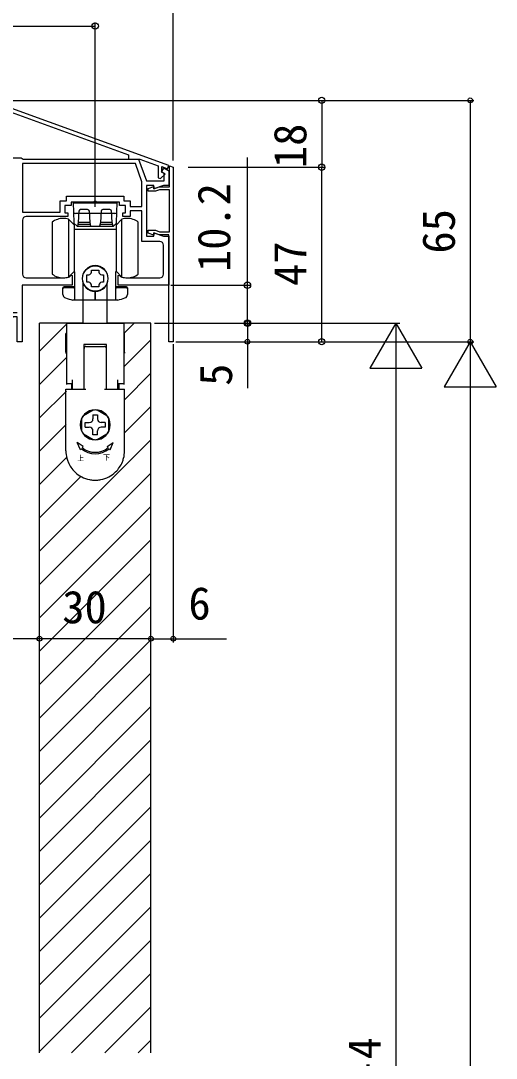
# Model space of a CAD drawing. Units: millimetres, scale not verified. Extents: x -525 to 525, y -783 to 780.
# Drawn here: x -298 to -169.9, y 353.1 to 632.6 of the extents above; entities that cross this region are included whole.
import ezdxf
from ezdxf.enums import TextEntityAlignment as Align

# ---------------------------------------------------------------- set-up
doc = ezdxf.new("R2010")
doc.units = ezdxf.units.MM
doc.header["$LTSCALE"] = 4
for name, color, linetype in [('0-2_YKK_11', 7, 'Continuous'), ('0-3_YKK_12', 2, 'Continuous'), ('0-4_YKK_13', 4, 'Continuous'), ('0-5_YKK_D', 6, 'Continuous')]:
    doc.layers.add(name, color=color, linetype=linetype)
doc.styles.add('ＭＳ ゴシック', font='')
doc.styles.get('ＭＳ ゴシック').set_extended_font_data('MS Gothic')

msp = doc.modelspace()

# ---------------------------------------------------------------- linework, layer by layer
at = {"layer": '0-2_YKK_11'}
for p, q in [((-297.507, 578.819), (-297.507, 564.319)), ((-259.507, 564.319), (-259.507, 572.119)), ((-296.507, 563.319), (-286.557, 563.319)), ((-269.257, 563.319), (-260.507, 563.319))]:
    msp.add_line(p, q, dxfattribs=at)
for points in [[(-258.123, 593.545), (-306.407, 611.119), (-312.607, 611.119), (-312.607, 609.619), (-314.607, 609.619), (-314.607, 608.619), (-311.607, 608.619), (-311.607, 610.119), (-306.584, 610.119), (-268.907, 596.406), (-268.907, 595.319), (-265.921, 595.319), (-260.907, 593.494), (-260.907, 590.285), (-260.29, 590.029), (-259.093, 591.226), (-260.007, 591.754), (-260.007, 593.273), (-258.431, 592.699)], [(-267.095, 594.119), (-297.507, 594.119), (-297.507, 581.019), (-287.307, 581.019), (-287.307, 584.019), (-285.607, 584.019), (-285.607, 585.319), (-270.207, 585.319), (-270.207, 584.019), (-268.507, 584.019), (-268.507, 582.519), (-265.307, 582.519), (-265.307, 589.207)], [(-267.095, 594.119), (-297.507, 594.119), (-297.507, 581.019), (-287.307, 581.019), (-287.307, 584.019), (-285.607, 584.019), (-285.607, 585.319), (-270.207, 585.319), (-270.207, 584.019), (-268.507, 584.019), (-268.507, 582.519), (-265.307, 582.519), (-265.307, 589.207)], [(-256.907, 593.083), (-256.907, 546.119), (-258.107, 546.119), (-258.107, 574.919), (-260.707, 574.919), (-262.107, 575.428), (-262.107, 574.833), (-263.607, 575.379), (-263.607, 576.119), (-261.665, 576.119), (-260.566, 575.719), (-257.907, 575.719), (-257.907, 587.019), (-260.566, 587.019), (-261.665, 586.619), (-263.607, 586.619), (-263.607, 587.358), (-262.107, 587.904), (-262.107, 587.309), (-260.707, 587.819), (-257.907, 587.819), (-257.907, 593.447)]]:
    msp.add_lwpolyline(points, close=True, dxfattribs=at)
for points in [[(-313.907, 595.619), (-297.807, 595.619), (-297.548, 595.469), (-297.288, 595.319), (-266.255, 595.319), (-264.107, 589.419), (-259.307, 589.419), (-259.307, 591.399), (-260.017, 591.809), (-259.417, 592.848), (-258.107, 592.092), (-258.107, 588.219), (-259.537, 588.219), (-262.107, 587.283), (-262.107, 588.219), (-264.107, 588.219), (-264.107, 574.519), (-262.107, 574.519), (-262.107, 575.454), (-259.537, 574.519), (-258.107, 574.519), (-258.107, 561.319), (-271.707, 561.319), (-271.707, 563.952), (-271.461, 564.055), (-271.062, 563.657), (-270.942, 563.583)], [(-260.507, 573.119), (-265.307, 573.119), (-265.307, 581.319), (-268.507, 581.319), (-268.507, 579.819), (-270.507, 579.819), (-270.507, 580.819), (-269.707, 580.819), (-269.707, 582.819), (-271.407, 582.819), (-271.407, 583.719), (-277.449, 583.719), (-277.633, 583.839), (-278.182, 583.839), (-278.366, 583.719), (-284.407, 583.719), (-284.407, 582.819), (-286.107, 582.819), (-286.107, 580.819), (-285.307, 580.819), (-285.307, 579.819), (-296.507, 579.819)], [(-284.873, 563.583), (-284.753, 563.657), (-284.354, 564.055), (-284.107, 563.952), (-284.107, 561.319), (-297.607, 561.319), (-297.607, 546.119), (-298.907, 546.119), (-298.907, 552.819), (-300.107, 552.819), (-301.707, 549.319), (-302.507, 549.319), (-302.507, 554.019), (-298.907, 554.019)]]:
    msp.add_lwpolyline(points, dxfattribs=at)
for centre, radius, start, end in [((-296.507, 578.819), 1, 90.00001, 179.99999), ((-260.507, 572.119), 1, 0.00001, 89.99999), ((-296.507, 564.319), 1, 180.00001, 269.99999), ((-286.557, 568.819), 5.5, 270, 287.83761), ((-269.257, 568.819), 5.5, 252.16239, 270), ((-260.507, 564.319), 1, 270.00001, 359.99999)]:
    msp.add_arc(centre, radius, start, end, dxfattribs=at)
at = {"layer": '0-3_YKK_12'}
for p, q in [((-281.157, 551.119), (-292.907, 551.119)), ((-292.907, 354.619), (-292.907, 551.119)), ((-292.907, 543.543), (-285.609, 550.842)), ((-262.907, 551.119), (-274.657, 551.119)), ((-270.197, 548.293), (-267.371, 551.119)), ((-262.907, 354.619), (-262.907, 551.119)), ((-270.162, 539.347), (-262.907, 546.602)), ((-292.907, 534.562), (-285.643, 541.827)), ((-270.128, 530.401), (-262.907, 537.622)), ((-292.907, 525.582), (-285.678, 532.812)), ((-270.094, 521.455), (-262.907, 528.641)), ((-292.907, 516.602), (-285.712, 523.797)), ((-292.907, 489.661), (-262.907, 519.661)), ((-292.907, 507.622), (-285.602, 514.927)), ((-292.907, 480.681), (-262.907, 510.681)), ((-292.907, 498.641), (-281.739, 509.81)), ((-292.907, 471.701), (-262.907, 501.701)), ((-292.907, 462.72), (-262.907, 492.72)), ((-292.907, 453.74), (-262.907, 483.74)), ((-292.907, 444.76), (-262.907, 474.76)), ((-292.907, 435.78), (-262.907, 465.78)), ((-292.907, 426.799), (-262.907, 456.799)), ((-292.907, 417.819), (-262.907, 447.819)), ((-292.907, 408.839), (-262.907, 438.839)), ((-292.907, 399.859), (-262.907, 429.859)), ((-292.907, 390.878), (-262.907, 420.878)), ((-292.907, 381.898), (-262.907, 411.898)), ((-292.907, 372.918), (-262.907, 402.918)), ((-292.907, 363.938), (-262.907, 393.938)), ((-292.907, 354.957), (-262.907, 384.957)), ((-284.266, 354.619), (-262.907, 375.977)), ((-275.285, 354.619), (-262.907, 366.997)), ((-266.305, 354.619), (-262.907, 358.017))]:
    msp.add_line(p, q, dxfattribs=at)
at = {"layer": '0-4_YKK_13'}
for p, q in [((-283.807, 583.419), (-283.507, 583.719)), ((-283.807, 583.419), (-283.727, 581.119)), ((-277.907, 583.719), (-283.507, 583.719)), ((-282.329, 581.241), (-282.507, 578.219)), ((-279.986, 581.719), (-281.829, 581.719)), ((-281.157, 583.719), (-274.658, 583.719)), ((-279.307, 578.219), (-279.486, 581.241)), ((-279.307, 583.719), (-276.507, 583.719)), ((-272.307, 583.719), (-277.907, 583.719)), ((-276.329, 581.241), (-276.507, 578.219)), ((-273.986, 581.719), (-275.829, 581.719)), ((-273.307, 578.219), (-273.486, 581.241)), ((-272.307, 583.719), (-272.007, 583.419)), ((-285.107, 579.119), (-283.507, 577.519)), ((-285.107, 579.119), (-285.107, 563.519)), ((-283.727, 581.119), (-283.619, 578.018)), ((-277.907, 580.619), (-283.227, 580.619)), ((-272.588, 580.619), (-277.907, 580.619)), ((-272.307, 577.519), (-270.707, 579.119)), ((-272.196, 578.018), (-272.088, 581.119)), ((-270.707, 563.519), (-270.707, 579.119)), ((-289.507, 578.319), (-289.507, 571.319)), ((-282.791, 577.219), (-283.619, 578.018)), ((-283.507, 565.119), (-283.507, 577.519)), ((-277.907, 576.369), (-283.507, 576.369)), ((-279.207, 577.719), (-282.607, 577.719)), ((-277.907, 577.219), (-276.699, 577.219)), ((-272.307, 576.369), (-277.907, 576.369)), ((-276.507, 578.219), (-276.707, 577.219)), ((-276.699, 577.219), (-273.024, 577.219)), ((-273.207, 577.719), (-276.607, 577.719)), ((-273.307, 578.219), (-276.507, 578.219)), ((-273.107, 577.219), (-273.307, 578.219)), ((-272.196, 578.018), (-273.024, 577.219)), ((-272.307, 577.519), (-272.307, 565.119)), ((-266.307, 571.319), (-266.307, 578.319)), ((-289.507, 571.319), (-289.507, 564.319)), ((-266.307, 564.319), (-266.307, 571.319)), ((-283.507, 565.119), (-285.107, 563.519)), ((-278.916, 564.865), (-278.877, 565.369)), ((-270.707, 563.519), (-272.307, 565.119)), ((-281.157, 551.119), (-281.157, 561.82)), ((-274.657, 551.119), (-274.657, 561.82)), ((-286.607, 558.838), (-286.607, 560.619)), ((-283.707, 560.919), (-286.307, 560.919)), ((-283.707, 560.619), (-286.307, 560.619)), ((-277.907, 559.619), (-277.907, 557.319)), ((-277.907, 557.319), (-277.907, 559.619)), ((-269.507, 560.919), (-272.107, 560.919)), ((-269.507, 560.619), (-272.107, 560.619)), ((-269.207, 560.619), (-269.207, 558.838)), ((-277.907, 557.319), (-283.985, 557.319)), ((-271.83, 557.319), (-277.907, 557.319)), ((-285.607, 551.119), (-270.207, 551.119)), ((-285.607, 551.119), (-285.607, 534.619)), ((-270.207, 551.119), (-270.207, 534.619)), ((-285.607, 548.319), (-285.807, 548.319)), ((-270.007, 544.926), (-270.007, 547.819)), ((-285.807, 544.48), (-285.807, 544.926)), ((-280.957, 545.319), (-280.957, 533.319)), ((-274.857, 545.319), (-280.957, 545.319)), ((-274.857, 533.319), (-274.857, 545.319)), ((-285.807, 543.307), (-285.807, 544.48)), ((-285.807, 543.307), (-285.807, 543.039)), ((-285.807, 543.039), (-285.807, 543.007)), ((-285.807, 543.007), (-285.607, 543.007)), ((-280.957, 543.007), (-280.907, 543.007)), ((-280.907, 543.819), (-280.907, 544.319)), ((-280.907, 543.319), (-280.907, 543.819)), ((-280.907, 543.039), (-280.907, 543.307)), ((-280.907, 543.007), (-280.907, 543.039)), ((-280.907, 542.022), (-280.907, 543.007)), ((-280.407, 544.819), (-275.407, 544.819)), ((-274.907, 543.819), (-274.907, 544.319)), ((-274.907, 543.307), (-274.907, 543.316)), ((-274.907, 542.022), (-274.907, 543.007)), ((-274.907, 543.007), (-274.857, 543.007)), ((-270.207, 543.007), (-270.007, 543.007)), ((-270.007, 543.307), (-270.007, 543.039)), ((-270.007, 543.039), (-270.007, 543.007)), ((-280.907, 539.319), (-280.907, 539.777)), ((-280.907, 539.284), (-280.907, 539.319)), ((-274.907, 539.777), (-274.907, 541.307)), ((-280.907, 535.819), (-280.907, 537.819)), ((-274.907, 535.819), (-274.907, 537.819)), ((-285.607, 534.819), (-284.007, 534.819)), ((-284.232, 533.319), (-284.232, 534.819)), ((-284.007, 533.319), (-284.007, 535.819)), ((-280.907, 534.735), (-280.907, 535.819)), ((-280.907, 534.319), (-280.907, 534.735)), ((-274.907, 534.735), (-274.907, 535.819)), ((-274.907, 534.319), (-274.907, 534.735)), ((-274.907, 533.819), (-274.907, 534.319)), ((-274.907, 533.319), (-274.907, 533.819)), ((-271.807, 533.319), (-271.807, 535.819)), ((-271.807, 534.819), (-270.207, 534.819)), ((-271.582, 534.819), (-271.582, 533.319)), ((-285.807, 533.319), (-284.007, 533.319)), ((-285.807, 529.019), (-285.807, 533.319)), ((-280.907, 533.319), (-280.407, 533.319)), ((-275.407, 533.319), (-274.907, 533.319)), ((-274.907, 533.319), (-274.857, 533.319)), ((-270.007, 529.019), (-270.007, 533.319)), ((-285.807, 528.019), (-285.807, 529.019)), ((-270.007, 528.019), (-270.007, 529.019)), ((-285.807, 527.144), (-285.807, 528.019)), ((-285.807, 526.68), (-285.807, 527.144)), ((-285.807, 526.519), (-285.807, 526.68)), ((-278.441, 527.683), (-281.074, 526.163)), ((-278.507, 526.419), (-277.307, 526.419)), ((-278.507, 526.419), (-278.507, 525.319)), ((-274.741, 526.163), (-277.374, 527.683)), ((-277.307, 526.419), (-277.307, 525.319)), ((-270.007, 527.144), (-270.007, 528.019)), ((-270.007, 524.019), (-270.007, 526.019)), ((-285.807, 523.519), (-285.807, 524.019)), ((-285.807, 522.519), (-285.807, 522.893)), ((-281.657, 525.248), (-281.657, 522.189)), ((-281.607, 525.238), (-281.607, 522.199)), ((-280.607, 523.119), (-280.607, 524.319)), ((-280.607, 524.319), (-279.507, 524.319)), ((-280.607, 523.119), (-279.507, 523.119)), ((-275.207, 524.319), (-276.307, 524.319)), ((-275.207, 523.119), (-276.307, 523.119)), ((-275.207, 524.319), (-275.207, 523.119)), ((-274.207, 522.199), (-274.207, 525.238)), ((-274.157, 522.189), (-274.157, 525.248)), ((-270.007, 523.519), (-270.007, 524.019)), ((-270.007, 522.519), (-270.007, 522.893)), ((-285.807, 522.462), (-285.807, 522.519)), ((-285.807, 522.183), (-285.807, 522.462)), ((-285.807, 522.162), (-285.807, 522.183)), ((-285.807, 522.019), (-285.807, 522.162)), ((-285.807, 521.519), (-285.807, 522.019)), ((-285.807, 521.019), (-285.807, 521.519)), ((-285.807, 516.719), (-285.807, 521.019)), ((-281.074, 521.274), (-278.441, 519.754)), ((-278.507, 521.019), (-278.507, 522.119)), ((-277.307, 521.019), (-278.507, 521.019)), ((-277.374, 519.754), (-274.741, 521.274)), ((-277.307, 521.019), (-277.307, 522.119)), ((-270.007, 522.462), (-270.007, 522.519)), ((-270.007, 522.183), (-270.007, 522.462)), ((-270.007, 522.162), (-270.007, 522.183)), ((-270.007, 522.019), (-270.007, 522.162)), ((-270.007, 521.519), (-270.007, 522.019)), ((-270.007, 521.019), (-270.007, 521.519)), ((-270.007, 516.719), (-270.007, 521.019)), ((-281.893, 516.969), (-282.757, 518.919)), ((-281.121, 517.888), (-282.757, 518.919)), ((-281.893, 516.969), (-281.636, 517.276)), ((-281.121, 517.888), (-281.379, 517.582)), ((-274.694, 517.888), (-273.058, 518.919)), ((-274.694, 517.888), (-274.436, 517.582)), ((-273.922, 516.969), (-274.179, 517.276)), ((-273.922, 516.969), (-273.058, 518.919))]:
    msp.add_line(p, q, dxfattribs=at)
for points in [[(-272.088, 581.119), (-272.007, 583.419), (-283.807, 583.419)], [(-282.791, 577.219), (-279.116, 577.219), (-277.907, 577.219)], [(-279.107, 577.219), (-279.307, 578.219), (-282.507, 578.219), (-282.707, 577.219)], [(-283.407, 557.319), (-283.407, 564.919), (-283.707, 564.919)], [(-278.877, 565.369), (-276.937, 565.369), (-276.899, 564.865)], [(-272.107, 564.919), (-272.407, 564.919), (-272.407, 557.319)], [(-279.653, 562.111), (-280.157, 562.149), (-280.157, 564.089), (-279.653, 564.127)], [(-276.162, 564.127), (-275.657, 564.089), (-275.657, 562.149), (-276.162, 562.111)], [(-276.899, 561.374), (-276.937, 560.869), (-278.877, 560.869), (-278.916, 561.374)], [(-285.807, 544.926), (-285.807, 547.819), (-285.807, 548.319)], [(-270.007, 547.819), (-270.007, 548.319), (-270.207, 548.319)], [(-270.007, 543.307), (-270.007, 544.48), (-270.007, 544.926)], [(-280.907, 543.307), (-280.907, 543.316), (-280.907, 543.319)], [(-274.907, 543.316), (-274.907, 543.319), (-274.907, 543.819)], [(-274.907, 543.007), (-274.907, 543.039), (-274.907, 543.307)], [(-280.907, 541.522), (-280.907, 541.879), (-280.907, 542.022)], [(-280.907, 539.777), (-280.907, 541.307), (-280.907, 541.522)], [(-274.907, 541.307), (-274.907, 541.522), (-274.907, 541.879), (-274.907, 542.022)], [(-274.907, 539.284), (-274.907, 539.319), (-274.907, 539.777)], [(-280.907, 537.819), (-280.907, 539.277), (-280.907, 539.284)], [(-274.907, 537.819), (-274.907, 539.277), (-274.907, 539.284)], [(-280.907, 533.319), (-280.907, 533.819), (-280.907, 534.319)], [(-284.007, 533.319), (-280.957, 533.319), (-280.907, 533.319)], [(-274.857, 533.319), (-271.807, 533.319), (-270.007, 533.319)], [(-285.807, 524.019), (-285.807, 526.019), (-285.807, 526.519)], [(-270.007, 526.019), (-270.007, 526.519), (-270.007, 526.68), (-270.007, 527.144)], [(-285.807, 522.893), (-285.807, 523.357), (-285.807, 523.519)], [(-270.007, 522.893), (-270.007, 523.357), (-270.007, 523.519)]]:
    msp.add_lwpolyline(points, dxfattribs=at)
msp.add_circle((-277.907, 563.119), 3.4, dxfattribs=at)
for centre, radius, start, end in [((-281.829, 581.219), 0.5, 90, 177.4552), ((-279.986, 581.219), 0.5, 2.5448, 90), ((-275.829, 581.219), 0.5, 90, 177.4552), ((-273.986, 581.219), 0.5, 2.5448, 90), ((-286.507, 574.319), 5, 90, 126.8699), ((-286.507, 574.319), 5, 73.7398, 90), ((-283.227, 581.119), 0.5, 182, 270), ((-272.588, 581.119), 0.5, 270, 358), ((-269.307, 574.319), 5, 90, 106.2602), ((-269.307, 574.319), 5, 53.1301, 90), ((-277.907, 563.119), 3.5, 90, 270), ((-279.713, 564.925), 0.8, 274.33284, 355.66716), ((-277.907, 563.119), 3.5, 270, 90), ((-276.102, 564.925), 0.8, 184.33284, 265.66716), ((-286.507, 568.319), 5, 233.1301, 270), ((-286.507, 568.319), 5, 270, 286.2602), ((-279.713, 561.313), 0.8, 4.33284, 85.66716), ((-276.102, 561.313), 0.8, 94.33284, 175.66716), ((-269.307, 568.319), 5, 253.7398, 270), ((-269.307, 568.319), 5, 270, 306.8699), ((-286.307, 560.619), 0.3, 90, 180), ((-286.307, 560.319), 0.3, 90, 180), ((-283.707, 561.219), 0.3, 270, 0), ((-283.707, 560.919), 0.3, 270, 0), ((-272.107, 561.219), 0.3, 180, 270), ((-272.107, 560.919), 0.3, 180, 270), ((-269.507, 560.619), 0.3, 0, 90), ((-269.507, 560.319), 0.3, 0, 90), ((-285.607, 558.838), 1, 180, 251.28667), ((-277.907, 581.569), 25, 251.28667, 255.93013), ((-277.907, 581.569), 25, 284.06987, 288.71333), ((-270.207, 558.838), 1, 288.71333, 0), ((-280.407, 544.319), 0.5, 90, 180), ((-275.407, 544.319), 0.5, 0, 90), ((-277.907, 523.719), 4.05, 0, 180), ((-277.907, 523.719), 4.05, 136.2623, 157.80839), ((-277.907, 523.719), 4, 142.33165, 157.66835), ((-277.907, 523.719), 4, 82.33165, 97.66835), ((-277.907, 523.719), 4, 22.33165, 37.82349), ((-277.907, 523.719), 4.05, 180, 0), ((-279.507, 525.319), 1, 270, 0), ((-279.507, 522.119), 1, 0, 90), ((-276.307, 525.319), 1, 180, 270), ((-276.307, 522.119), 1, 90, 180), ((-277.907, 523.719), 4, 202.33165, 217.82349), ((-277.907, 523.719), 4, 262.17651, 277.82349), ((-277.907, 523.719), 4, 322.17651, 337.66835), ((-277.907, 521.719), 5.8, 230, 310), ((-277.907, 521.719), 5.4, 230, 310), ((-277.907, 516.719), 7.9, 180, 194.66485), ((-277.907, 516.719), 7.9, 194.66485, 198.44872), ((-277.907, 516.719), 7.9, 198.44872, 202.318), ((-277.907, 516.719), 7.9, 337.682, 341.55128), ((-277.907, 516.719), 7.9, 341.55128, 345.33515), ((-277.907, 516.719), 7.9, 345.33515, 0), ((-277.907, 516.719), 7.9, 202.318, 225.86911), ((-277.907, 516.719), 7.9, 314.13089, 337.682), ((-277.907, 516.719), 7.9, 225.86911, 226.18003), ((-277.907, 516.719), 7.9, 226.18003, 259.0546), ((-277.907, 516.719), 7.9, 259.0546, 262.72786), ((-277.907, 516.719), 7.9, 262.72786, 270), ((-277.907, 516.719), 7.9, 270, 277.27214), ((-277.907, 516.719), 7.9, 277.27214, 280.9454), ((-277.907, 516.719), 7.9, 280.9454, 313.81997), ((-277.907, 516.719), 7.9, 313.81997, 314.13089)]:
    msp.add_arc(centre, radius, start, end, dxfattribs=at)
at = {"layer": '0-5_YKK_D'}
for p, q in [((-256.907, 594.919), (-256.907, 652.119)), ((-277.907, 582.441), (-277.907, 632.119)), ((-316.408, 631.119), (-277.907, 631.119)), ((-305.855, 611.119), (-175.907, 611.119)), ((-252.907, 611.119), (-215.907, 611.119)), ((-216.907, 611.119), (-216.907, 593.119)), ((-176.907, 611.119), (-176.907, 546.119)), ((-252.908, 593.119), (-215.907, 593.119)), ((-252.908, 593.119), (-215.907, 593.119)), ((-216.907, 546.119), (-216.907, 593.119)), ((-257.575, 561.319), (-235.907, 561.319)), ((-261.907, 551.119), (-195.907, 551.119)), ((-261.907, 551.119), (-235.907, 551.119)), ((-261.907, 551.119), (-235.907, 551.119)), ((-196.907, 551.119), (-203.907, 538.994)), ((-196.907, 551.119), (-189.907, 538.994)), ((-196.907, 551.119), (-196.907, 526.87)), ((-256.907, 545.419), (-256.907, 465.122)), ((-256.208, 546.119), (-175.907, 546.119)), ((-256.208, 546.119), (-235.907, 546.119)), ((-252.908, 546.119), (-215.907, 546.119)), ((-252.908, 546.119), (-175.907, 546.119)), ((-176.907, 546.119), (-183.907, 533.994)), ((-176.907, 546.119), (-169.907, 533.994)), ((-176.907, 546.119), (-176.907, 521.87)), ((-203.907, 538.994), (-189.907, 538.994)), ((-196.907, 537.119), (-196.907, 169.121)), ((-183.907, 533.994), (-169.907, 533.994)), ((-176.907, 532.119), (-176.907, 160.119)), ((-292.907, 462.072), (-292.907, 467.122)), ((-262.907, 443.98), (-262.907, 467.122)), ((-262.907, 466.122), (-292.907, 466.122))]:
    msp.add_line(p, q, dxfattribs=at)
for points in [[(-236.907, 551.119), (-236.907, 561.319), (-236.907, 595.719)], [(-236.907, 551.119), (-236.907, 546.119), (-236.907, 533.614)], [(-292.907, 466.122), (-316.407, 466.122), (-350.912, 466.122)], [(-262.907, 466.122), (-256.907, 466.122), (-242.539, 466.122)]]:
    msp.add_lwpolyline(points, dxfattribs=at)
for centre, radius in [((-277.907, 631.119), 0.85), ((-216.907, 611.119), 0.85), ((-176.907, 611.119), 0.637), ((-216.907, 593.119), 0.85), ((-216.907, 593.119), 0.85), ((-236.907, 561.319), 0.85), ((-236.907, 551.119), 0.85), ((-236.907, 551.119), 0.637), ((-236.907, 546.119), 0.637), ((-216.907, 546.119), 0.85), ((-176.907, 546.119), 0.637), ((-292.907, 466.122), 0.637), ((-292.907, 466.122), 0.637), ((-262.907, 466.122), 0.637), ((-262.907, 466.122), 0.637), ((-256.907, 466.122), 0.637)]:
    msp.add_circle(centre, radius, dxfattribs=at)

# ---------------------------------------------------------------- texts
at = {"layer": '0-4_YKK_13', "style": 'ＭＳ ゴシック', "width": 0.9}
for s, p in [('上', (-282.76, 513.576)), ('下', (-275.781, 513.759))]:
    msp.add_text(s, height=1.466, dxfattribs=at).set_placement(p, align=Align.BOTTOM_LEFT)
at = {"layer": '0-5_YKK_D', "style": 'ＭＳ ゴシック'}
for s, p in [('18', (-218.407, 592.88)), ('10.2', (-238.907, 564.878)), ('65', (-178.407, 569.857)), ('47', (-218.407, 561.13)), ('5', (-238.407, 534.228)), ('DH=H-4', (-198.407, 322.881))]:
    msp.add_text(s, height=8.798, rotation=90, dxfattribs=at).set_placement(p, align=Align.BOTTOM_LEFT)
for s, p in [('30', (-286.771, 467.622)), ('6', (-252.812, 468.622))]:
    msp.add_text(s, height=8.798, dxfattribs=at).set_placement(p, align=Align.BOTTOM_LEFT)

doc.saveas('drawing.dxf')
